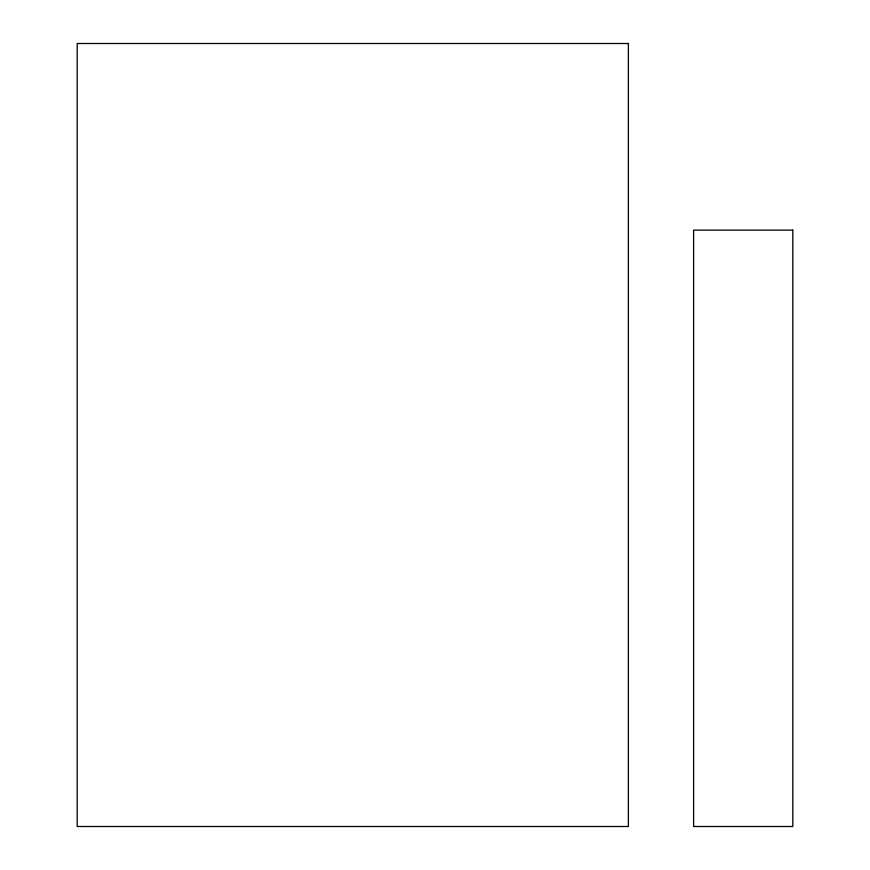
<?xml version="1.0" encoding="UTF-8"?>
<svg xmlns="http://www.w3.org/2000/svg" width="870" height="870" viewBox="0 0 870 870"><rect width="100%" height="100%" fill="white"/><g stroke="black" fill="none" stroke-linecap="round" stroke-linejoin="round"><path stroke-width="1.3" d="M628.368 43.5L77.202 43.5L77.202 826.5L628.368 826.5L628.368 43.5M792.798 230.115L693.618 230.115L693.618 826.5L792.798 826.5L792.798 230.115"/></g></svg>
